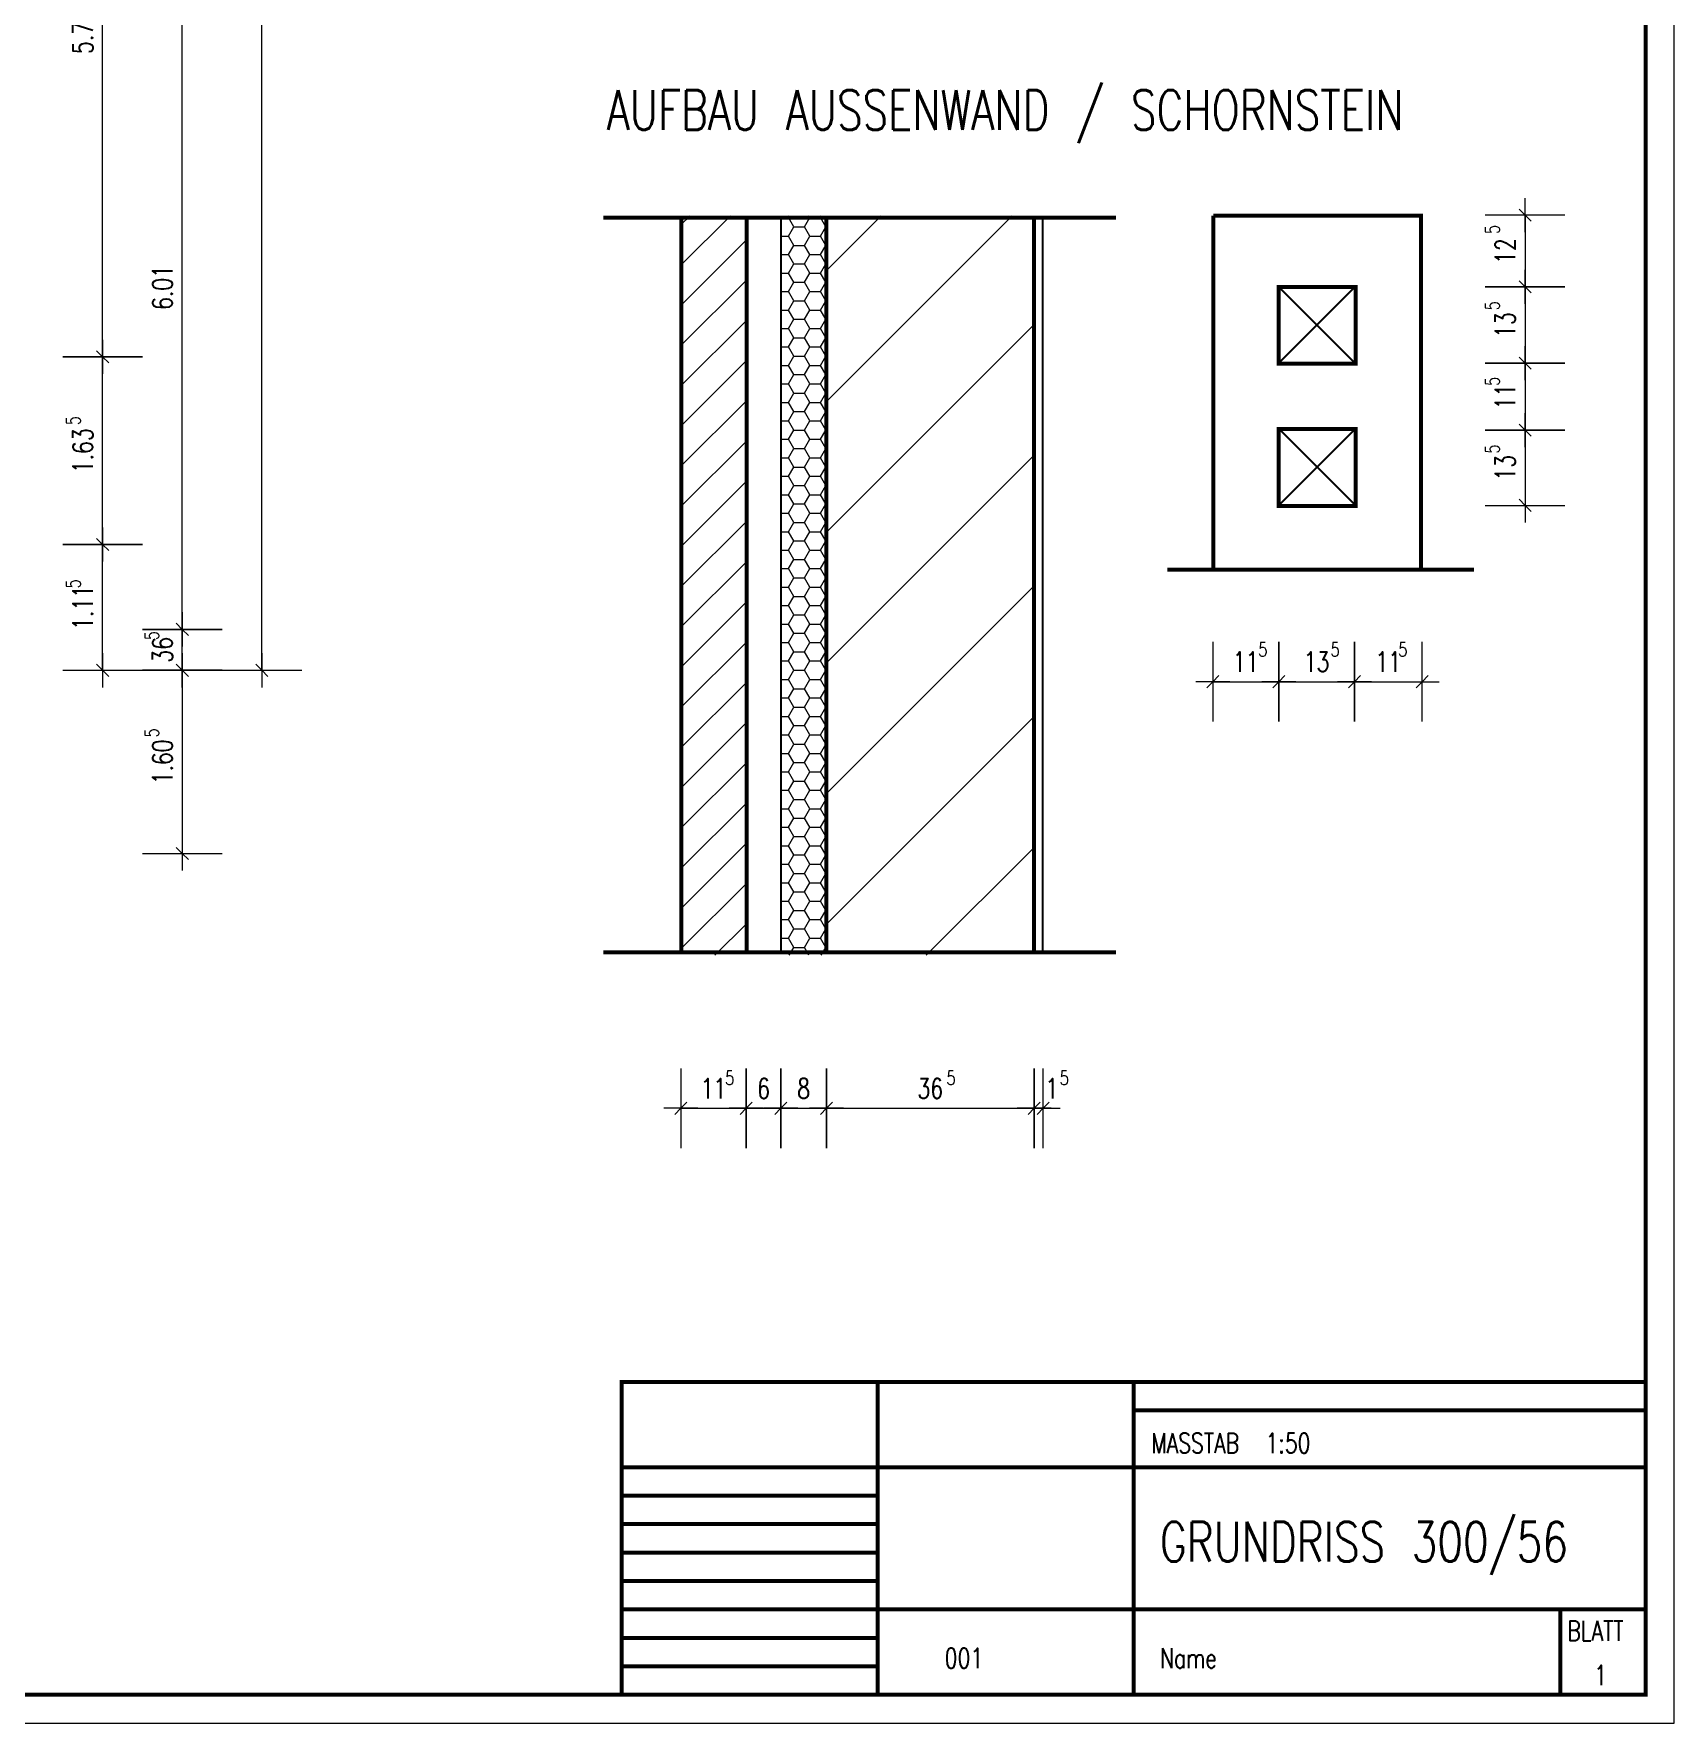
# Model space of a CAD drawing. Extents: x 0 to 42050, y 0 to 29700.
# Drawn here: x 27635 to 42050, y 0 to 14850 of the extents above; entities that cross this region are included whole.
import ezdxf
from ezdxf.enums import TextEntityAlignment as Align

# ---------------------------------------------------------------- set-up
doc = ezdxf.new("R2010")
doc.units = 0
doc.header["$LTSCALE"] = 1000
doc.linetypes.add('GESTRICHELT2', pattern=[0.375, 0.25, -0.125])
doc.layers.get('0').update_dxf_attribs({"linetype": 'CONTINUOUS'})
doc.layers.get('DEFPOINTS').update_dxf_attribs({"linetype": 'CONTINUOUS'})
for name, color, linetype in [('BEMASSUNG', 3, 'CONTINUOUS'), ('DETAILS', 1, 'GESTRICHELT2'), ('LEGENDE-35', 2, 'CONTINUOUS'), ('LEGENDE-70', 1, 'CONTINUOUS'), ('MAUERWERK', 7, 'CONTINUOUS'), ('SCHRAFFUR-DAEMMUNG', 6, 'CONTINUOUS')]:
    doc.layers.add(name, color=color, linetype=linetype)
doc.styles.add('STANDART', font='TXT.SHX', dxfattribs={"width": 0.75, "height": 175})
doc.dimstyles.get("Standard").update_dxf_attribs({"dimtxt": 2.5, "dimasz": 2.5, "dimexe": 1.25, "dimexo": 0.625, "dimtad": 1, "dimcen": 2.5, "dimazin": 3, "dimtfac": 1, "dimtmove": 0, "dimatfit": 3})

# ---------------------------------------------------------------- blocks, each defined once
blk = doc.blocks.new('MASSHILFSLINIE')
for points in [[(0, -350), (0, 350)], [(-150, 0), (150, 0)], [(0, 0), (-53.033009, -53.033009)], [(0, 0), (53.033009, 53.033009)]]:
    blk.add_lwpolyline(points)
blk = doc.blocks.new('*D108')
at = {"color": 0, "linetype": 'BYBLOCK'}
blk.add_line((28240, 9256), (28240, 10359), dxfattribs=at)
at = {"layer": 'DEFPOINTS', "color": 0, "linetype": 'BYBLOCK'}
for p in [(26740, 10360), (28240, 10360), (26740, 9255)]:
    blk.add_point(p, dxfattribs=at)
at = {"color": 0, "linetype": 'BYBLOCK'}
for p, rotation in [((28240, 10360), 90), ((28240, 9255), 270)]:
    blk.add_blockref('MASSHILFSLINIE', p, dxfattribs=dict(at, rotation=rotation))
at = {"color": 0, "linetype": 'BYBLOCK', "style": 'STANDART', "width": 0.75}
blk.add_text('1.11', height=175, rotation=90, dxfattribs=at).set_placement((28065, 9807.5), align=Align.MIDDLE_CENTER)
blk = doc.blocks.new('*D109')
at = {"color": 0, "linetype": 'BYBLOCK'}
blk.add_line((28240, 10361), (28240, 12009), dxfattribs=at)
at = {"layer": 'DEFPOINTS', "color": 0, "linetype": 'BYBLOCK'}
for p in [(26730, 12010), (28240, 12010), (26740, 10360)]:
    blk.add_point(p, dxfattribs=at)
at = {"color": 0, "linetype": 'BYBLOCK'}
for p, rotation in [((28240, 12010), 90), ((28240, 10360), 270)]:
    blk.add_blockref('MASSHILFSLINIE', p, dxfattribs=dict(at, rotation=rotation))
at = {"color": 0, "linetype": 'BYBLOCK', "style": 'STANDART', "width": 0.75}
blk.add_text('1.63', height=175, rotation=90, dxfattribs=at).set_placement((28065, 11185), align=Align.MIDDLE_CENTER)
blk = doc.blocks.new('*D110')
at = {"color": 0, "linetype": 'BYBLOCK'}
blk.add_line((28240, 12011), (28240, 17729), dxfattribs=at)
at = {"layer": 'DEFPOINTS', "color": 0, "linetype": 'BYBLOCK'}
for p in [(26725, 17730), (28240, 17730), (26730, 12010)]:
    blk.add_point(p, dxfattribs=at)
at = {"color": 0, "linetype": 'BYBLOCK'}
for p, rotation in [((28240, 17730), 90), ((28240, 12010), 270)]:
    blk.add_blockref('MASSHILFSLINIE', p, dxfattribs=dict(at, rotation=rotation))
at = {"color": 0, "linetype": 'BYBLOCK', "style": 'STANDART', "width": 0.75}
blk.add_text('5.74', height=175, rotation=90, dxfattribs=at).set_placement((28065, 14870), align=Align.MIDDLE_CENTER)
blk = doc.blocks.new('*D113')
at = {"color": 0, "linetype": 'BYBLOCK'}
blk.add_line((28940, 9256), (28940, 9614), dxfattribs=at)
at = {"layer": 'DEFPOINTS', "color": 0, "linetype": 'BYBLOCK'}
for p in [(26685, 9615), (28940, 9615), (26685, 9255)]:
    blk.add_point(p, dxfattribs=at)
at = {"color": 0, "linetype": 'BYBLOCK'}
for p, rotation in [((28940, 9615), 90), ((28940, 9255), 270)]:
    blk.add_blockref('MASSHILFSLINIE', p, dxfattribs=dict(at, rotation=rotation))
at = {"color": 0, "linetype": 'BYBLOCK', "style": 'STANDART', "width": 0.75}
blk.add_text('36', height=175, rotation=90, dxfattribs=at).set_placement((28765, 9435), align=Align.MIDDLE_CENTER)
blk = doc.blocks.new('*D114')
at = {"color": 0, "linetype": 'BYBLOCK'}
blk.add_line((28940, 9616), (28940, 15624), dxfattribs=at)
at = {"layer": 'DEFPOINTS', "color": 0, "linetype": 'BYBLOCK'}
for p in [(26365, 15625), (28940, 15625), (26685, 9615)]:
    blk.add_point(p, dxfattribs=at)
at = {"color": 0, "linetype": 'BYBLOCK'}
for p, rotation in [((28940, 15625), 90), ((28940, 9615), 270)]:
    blk.add_blockref('MASSHILFSLINIE', p, dxfattribs=dict(at, rotation=rotation))
at = {"color": 0, "linetype": 'BYBLOCK', "style": 'STANDART', "width": 0.75}
blk.add_text('6.01', height=175, rotation=90, dxfattribs=at).set_placement((28765, 12620), align=Align.MIDDLE_CENTER)
blk = doc.blocks.new('*D118')
at = {"color": 0, "linetype": 'BYBLOCK'}
blk.add_line((29640, 9256), (29640, 22114), dxfattribs=at)
at = {"layer": 'DEFPOINTS', "color": 0, "linetype": 'BYBLOCK'}
for p in [(26720, 22115), (29640, 22115), (26720, 9255)]:
    blk.add_point(p, dxfattribs=at)
at = {"color": 0, "linetype": 'BYBLOCK'}
for p, rotation in [((29640, 22115), 90), ((29640, 9255), 270)]:
    blk.add_blockref('MASSHILFSLINIE', p, dxfattribs=dict(at, rotation=rotation))
at = {"color": 0, "linetype": 'BYBLOCK', "style": 'STANDART', "width": 0.75}
blk.add_text('12.86', height=175, rotation=90, dxfattribs=at).set_placement((29465, 15685), align=Align.MIDDLE_CENTER)
blk = doc.blocks.new('*D200')
at = {"color": 0, "linetype": 'BYBLOCK'}
blk.add_line((28940, 9254), (28940, 7646), dxfattribs=at)
at = {"layer": 'DEFPOINTS', "color": 0, "linetype": 'BYBLOCK'}
for p in [(26040, 9255), (26040, 7645), (28940, 7645)]:
    blk.add_point(p, dxfattribs=at)
at = {"color": 0, "linetype": 'BYBLOCK'}
for p, rotation in [((28940, 9255), 90), ((28940, 7645), 270)]:
    blk.add_blockref('MASSHILFSLINIE', p, dxfattribs=dict(at, rotation=rotation))
at = {"color": 0, "linetype": 'BYBLOCK', "style": 'STANDART', "width": 0.75}
blk.add_text('1.60', height=175, rotation=90, dxfattribs=at).set_placement((28765, 8450), align=Align.MIDDLE_CENTER)
blk = doc.blocks.new('*D206')
at = {"color": 0, "linetype": 'BYBLOCK'}
blk.add_line((33321, 5405), (33894, 5405), dxfattribs=at)
at = {"layer": 'DEFPOINTS', "color": 0, "linetype": 'BYBLOCK'}
for p in [(33320, 6755), (33895, 6755), (33895, 5405)]:
    blk.add_point(p, dxfattribs=at)
at = {"color": 0, "linetype": 'BYBLOCK', "rotation": 180}
blk.add_blockref('MASSHILFSLINIE', (33320, 5405), dxfattribs=at)
at = {"color": 0, "linetype": 'BYBLOCK'}
blk.add_blockref('MASSHILFSLINIE', (33895, 5405), dxfattribs=at)
at = {"color": 0, "linetype": 'BYBLOCK', "style": 'STANDART', "width": 0.75}
blk.add_text('11', height=175, dxfattribs=at).set_placement((33607.5, 5580), align=Align.MIDDLE_CENTER)
blk = doc.blocks.new('*D207')
at = {"color": 0, "linetype": 'BYBLOCK'}
blk.add_line((33896, 5405), (34199, 5405), dxfattribs=at)
at = {"layer": 'DEFPOINTS', "color": 0, "linetype": 'BYBLOCK'}
for p in [(33895, 6755), (34200, 6775), (34200, 5405)]:
    blk.add_point(p, dxfattribs=at)
at = {"color": 0, "linetype": 'BYBLOCK', "rotation": 180}
blk.add_blockref('MASSHILFSLINIE', (33895, 5405), dxfattribs=at)
at = {"color": 0, "linetype": 'BYBLOCK'}
blk.add_blockref('MASSHILFSLINIE', (34200, 5405), dxfattribs=at)
at = {"color": 0, "linetype": 'BYBLOCK', "style": 'STANDART', "width": 0.75}
blk.add_text('6', height=175, dxfattribs=at).set_placement((34047.5, 5580), align=Align.MIDDLE_CENTER)
blk = doc.blocks.new('*D208')
at = {"color": 0, "linetype": 'BYBLOCK'}
blk.add_line((34201, 5405), (34599, 5405), dxfattribs=at)
at = {"layer": 'DEFPOINTS', "color": 0, "linetype": 'BYBLOCK'}
for p in [(34200, 6775), (34600, 6775), (34600, 5405)]:
    blk.add_point(p, dxfattribs=at)
at = {"color": 0, "linetype": 'BYBLOCK', "rotation": 180}
blk.add_blockref('MASSHILFSLINIE', (34200, 5405), dxfattribs=at)
at = {"color": 0, "linetype": 'BYBLOCK'}
blk.add_blockref('MASSHILFSLINIE', (34600, 5405), dxfattribs=at)
at = {"color": 0, "linetype": 'BYBLOCK', "style": 'STANDART', "width": 0.75}
blk.add_text('8', height=175, dxfattribs=at).set_placement((34400, 5580), align=Align.MIDDLE_CENTER)
blk = doc.blocks.new('*D209')
at = {"color": 0, "linetype": 'BYBLOCK'}
blk.add_line((34601, 5405), (36424, 5405), dxfattribs=at)
at = {"layer": 'DEFPOINTS', "color": 0, "linetype": 'BYBLOCK'}
for p in [(34600, 6775), (36425, 6755), (36425, 5405)]:
    blk.add_point(p, dxfattribs=at)
at = {"color": 0, "linetype": 'BYBLOCK', "rotation": 180}
blk.add_blockref('MASSHILFSLINIE', (34600, 5405), dxfattribs=at)
at = {"color": 0, "linetype": 'BYBLOCK'}
blk.add_blockref('MASSHILFSLINIE', (36425, 5405), dxfattribs=at)
at = {"color": 0, "linetype": 'BYBLOCK', "style": 'STANDART', "width": 0.75}
blk.add_text('36', height=175, dxfattribs=at).set_placement((35512.5, 5580), align=Align.MIDDLE_CENTER)
blk = doc.blocks.new('*D210')
at = {"color": 0, "linetype": 'BYBLOCK'}
blk.add_line((36426, 5405), (36504, 5405), dxfattribs=at)
at = {"layer": 'DEFPOINTS', "color": 0, "linetype": 'BYBLOCK'}
for p in [(36425, 6755), (36505, 6755), (36505, 5405)]:
    blk.add_point(p, dxfattribs=at)
at = {"color": 0, "linetype": 'BYBLOCK', "rotation": 180}
blk.add_blockref('MASSHILFSLINIE', (36425, 5405), dxfattribs=at)
at = {"color": 0, "linetype": 'BYBLOCK'}
blk.add_blockref('MASSHILFSLINIE', (36505, 5405), dxfattribs=at)
at = {"color": 0, "linetype": 'BYBLOCK', "style": 'STANDART', "width": 0.75}
blk.add_text('1', height=175, dxfattribs=at).set_placement((36580, 5580), align=Align.MIDDLE_CENTER)
blk = doc.blocks.new('*D211')
at = {"color": 0, "linetype": 'BYBLOCK'}
blk.add_line((37996, 9155), (38574, 9155), dxfattribs=at)
at = {"layer": 'DEFPOINTS', "color": 0, "linetype": 'BYBLOCK'}
for p in [(37995, 10130), (38575, 10130), (38575, 9155)]:
    blk.add_point(p, dxfattribs=at)
at = {"color": 0, "linetype": 'BYBLOCK', "rotation": 180}
blk.add_blockref('MASSHILFSLINIE', (37995, 9155), dxfattribs=at)
at = {"color": 0, "linetype": 'BYBLOCK'}
blk.add_blockref('MASSHILFSLINIE', (38575, 9155), dxfattribs=at)
at = {"color": 0, "linetype": 'BYBLOCK', "style": 'STANDART', "width": 0.75}
blk.add_text('11', height=175, dxfattribs=at).set_placement((38285, 9330), align=Align.MIDDLE_CENTER)
blk = doc.blocks.new('*D212')
at = {"color": 0, "linetype": 'BYBLOCK'}
blk.add_line((38576, 9155), (39239, 9155), dxfattribs=at)
at = {"layer": 'DEFPOINTS', "color": 0, "linetype": 'BYBLOCK'}
for p in [(39240, 10720), (38575, 10130), (39240, 9155)]:
    blk.add_point(p, dxfattribs=at)
at = {"color": 0, "linetype": 'BYBLOCK', "rotation": 180}
blk.add_blockref('MASSHILFSLINIE', (38575, 9155), dxfattribs=at)
at = {"color": 0, "linetype": 'BYBLOCK'}
blk.add_blockref('MASSHILFSLINIE', (39240, 9155), dxfattribs=at)
at = {"color": 0, "linetype": 'BYBLOCK', "style": 'STANDART', "width": 0.75}
blk.add_text('13', height=175, dxfattribs=at).set_placement((38907.5, 9330), align=Align.MIDDLE_CENTER)
blk = doc.blocks.new('*D213')
at = {"color": 0, "linetype": 'BYBLOCK'}
blk.add_line((39241, 9155), (39834, 9155), dxfattribs=at)
at = {"layer": 'DEFPOINTS', "color": 0, "linetype": 'BYBLOCK'}
for p in [(39240, 10720), (39835, 10125), (39835, 9155)]:
    blk.add_point(p, dxfattribs=at)
at = {"color": 0, "linetype": 'BYBLOCK', "rotation": 180}
blk.add_blockref('MASSHILFSLINIE', (39240, 9155), dxfattribs=at)
at = {"color": 0, "linetype": 'BYBLOCK'}
blk.add_blockref('MASSHILFSLINIE', (39835, 9155), dxfattribs=at)
at = {"color": 0, "linetype": 'BYBLOCK', "style": 'STANDART', "width": 0.75}
blk.add_text('11', height=175, dxfattribs=at).set_placement((39537.5, 9330), align=Align.MIDDLE_CENTER)
blk = doc.blocks.new('*D214')
at = {"color": 0, "linetype": 'BYBLOCK'}
blk.add_line((40740, 13254), (40740, 12626), dxfattribs=at)
at = {"layer": 'DEFPOINTS', "color": 0, "linetype": 'BYBLOCK'}
for p in [(39815, 13255), (39815, 12625), (40740, 12625)]:
    blk.add_point(p, dxfattribs=at)
at = {"color": 0, "linetype": 'BYBLOCK'}
for p, rotation in [((40740, 13255), 90), ((40740, 12625), 270)]:
    blk.add_blockref('MASSHILFSLINIE', p, dxfattribs=dict(at, rotation=rotation))
at = {"color": 0, "linetype": 'BYBLOCK', "style": 'STANDART', "width": 0.75}
blk.add_text('12', height=175, rotation=90, dxfattribs=at).set_placement((40565, 12940), align=Align.MIDDLE_CENTER)
blk = doc.blocks.new('*D215')
at = {"color": 0, "linetype": 'BYBLOCK'}
blk.add_line((40740, 12624), (40740, 11956), dxfattribs=at)
at = {"layer": 'DEFPOINTS', "color": 0, "linetype": 'BYBLOCK'}
for p in [(39815, 12625), (39250, 11955), (40740, 11955)]:
    blk.add_point(p, dxfattribs=at)
at = {"color": 0, "linetype": 'BYBLOCK'}
for p, rotation in [((40740, 12625), 90), ((40740, 11955), 270)]:
    blk.add_blockref('MASSHILFSLINIE', p, dxfattribs=dict(at, rotation=rotation))
at = {"color": 0, "linetype": 'BYBLOCK', "style": 'STANDART', "width": 0.75}
blk.add_text('13', height=175, rotation=90, dxfattribs=at).set_placement((40565, 12290), align=Align.MIDDLE_CENTER)
blk = doc.blocks.new('*D216')
at = {"color": 0, "linetype": 'BYBLOCK'}
blk.add_line((40740, 11954), (40740, 11366), dxfattribs=at)
at = {"layer": 'DEFPOINTS', "color": 0, "linetype": 'BYBLOCK'}
for p in [(39250, 11955), (39240, 11365), (40740, 11365)]:
    blk.add_point(p, dxfattribs=at)
at = {"color": 0, "linetype": 'BYBLOCK'}
for p, rotation in [((40740, 11955), 90), ((40740, 11365), 270)]:
    blk.add_blockref('MASSHILFSLINIE', p, dxfattribs=dict(at, rotation=rotation))
at = {"color": 0, "linetype": 'BYBLOCK', "style": 'STANDART', "width": 0.75}
blk.add_text('11', height=175, rotation=90, dxfattribs=at).set_placement((40565, 11660), align=Align.MIDDLE_CENTER)
blk = doc.blocks.new('*D217')
at = {"color": 0, "linetype": 'BYBLOCK'}
blk.add_line((40740, 11364), (40740, 10706), dxfattribs=at)
at = {"layer": 'DEFPOINTS', "color": 0, "linetype": 'BYBLOCK'}
for p in [(39240, 11365), (39240, 10705), (40740, 10705)]:
    blk.add_point(p, dxfattribs=at)
at = {"color": 0, "linetype": 'BYBLOCK'}
for p, rotation in [((40740, 11365), 90), ((40740, 10705), 270)]:
    blk.add_blockref('MASSHILFSLINIE', p, dxfattribs=dict(at, rotation=rotation))
at = {"color": 0, "linetype": 'BYBLOCK', "style": 'STANDART', "width": 0.75}
blk.add_text('13', height=175, rotation=90, dxfattribs=at).set_placement((40565, 11035), align=Align.MIDDLE_CENTER)
blk = doc.blocks.new('*X218')
at = {"color": 0}
for p, q in [((34200, 13233.950644), (34265.625, 13233.950644)), ((34312.499863, 13152.760741), (34265.624863, 13233.950622)), ((34265.624913, 13233.950752), (34274.89095, 13250)), ((34406.249912, 13152.760871), (34453.124912, 13233.950752)), ((34453.124862, 13233.950622), (34443.858749, 13250)), ((34453.125, 13233.950644), (34546.875, 13233.950644)), ((34593.749862, 13152.76074), (34546.874862, 13233.950622)), ((34546.874912, 13233.950752), (34556.140949, 13250)), ((34200, 13071.570881), (34265.625, 13071.570881)), ((34312.499863, 12990.380978), (34265.624863, 13071.570859)), ((34265.624912, 13071.570989), (34312.499912, 13152.760871)), ((34312.5, 13152.760763), (34406.25, 13152.760763)), ((34453.124862, 13071.570859), (34406.249862, 13152.760741)), ((34406.249912, 12990.381108), (34453.124912, 13071.570989)), ((34453.125, 13071.570881), (34546.875, 13071.570881)), ((34593.749862, 12990.380977), (34546.874862, 13071.570859)), ((34546.874912, 13071.570989), (34593.749912, 13152.760871)), ((34593.75, 13152.760763), (34600, 13152.760763)), ((34265.624912, 12909.191226), (34312.499912, 12990.381108)), ((34312.5, 12990.381), (34406.25, 12990.381)), ((34453.124863, 12909.191096), (34406.249863, 12990.380977)), ((34546.874911, 12909.191226), (34593.749911, 12990.381108)), ((34593.75, 12990.381), (34600, 12990.381)), ((34200, 12909.191119), (34265.625, 12909.191119)), ((34312.499863, 12828.001215), (34265.624863, 12909.191096)), ((34265.624912, 12746.811463), (34312.499912, 12828.001344)), ((34312.5, 12828.001238), (34406.25, 12828.001238)), ((34453.124863, 12746.811333), (34406.249863, 12828.001214)), ((34406.249912, 12828.001345), (34453.124912, 12909.191226)), ((34453.125, 12909.191119), (34546.875, 12909.191119)), ((34593.749862, 12828.001214), (34546.874862, 12909.191096)), ((34546.874911, 12746.811463), (34593.749911, 12828.001345)), ((34593.75, 12828.001238), (34600, 12828.001238)), ((34200, 12746.811356), (34265.625, 12746.811356)), ((34312.499864, 12665.621452), (34265.624864, 12746.811333)), ((34265.624912, 12584.4317), (34312.499912, 12665.621581)), ((34312.5, 12665.621475), (34406.25, 12665.621475)), ((34453.124863, 12584.43157), (34406.249863, 12665.621451)), ((34406.249911, 12665.621582), (34453.124911, 12746.811463)), ((34453.125, 12746.811356), (34546.875, 12746.811356)), ((34593.749863, 12665.621451), (34546.874863, 12746.811333)), ((34546.874911, 12584.4317), (34593.749911, 12665.621582)), ((34593.75, 12665.621475), (34600, 12665.621475)), ((34200, 12584.431594), (34265.625, 12584.431594)), ((34312.499864, 12503.241689), (34265.624864, 12584.43157)), ((34265.624911, 12422.051937), (34312.499911, 12503.241818)), ((34312.5, 12503.241713), (34406.25, 12503.241713)), ((34453.124864, 12422.051807), (34406.249864, 12503.241688)), ((34406.249911, 12503.241819), (34453.124911, 12584.4317)), ((34453.125, 12584.431594), (34546.875, 12584.431594)), ((34593.749863, 12503.241688), (34546.874863, 12584.43157)), ((34546.87491, 12422.051937), (34593.74991, 12503.241819)), ((34593.75, 12503.241713), (34600, 12503.241713)), ((34200, 12422.051831), (34265.625, 12422.051831)), ((34312.499864, 12340.861926), (34265.624864, 12422.051807)), ((34265.624911, 12259.672174), (34312.499911, 12340.862055)), ((34312.5, 12340.86195), (34406.25, 12340.86195)), ((34453.124864, 12259.672044), (34406.249864, 12340.861925)), ((34406.249911, 12340.862056), (34453.124911, 12422.051937)), ((34453.125, 12422.051831), (34546.875, 12422.051831)), ((34593.749863, 12340.861925), (34546.874863, 12422.051807)), ((34546.87491, 12259.672174), (34593.74991, 12340.862056)), ((34593.75, 12340.86195), (34600, 12340.86195)), ((34200, 12259.672069), (34265.625, 12259.672069)), ((34312.499864, 12178.482162), (34265.624864, 12259.672044)), ((34265.624911, 12097.292411), (34312.499911, 12178.482292)), ((34312.5, 12178.482188), (34406.25, 12178.482188)), ((34453.124864, 12097.292281), (34406.249864, 12178.482162)), ((34406.24991, 12178.482293), (34453.12491, 12259.672174)), ((34453.125, 12259.672069), (34546.875, 12259.672069)), ((34593.749864, 12178.482162), (34546.874864, 12259.672044)), ((34546.87491, 12097.292411), (34593.74991, 12178.482293)), ((34593.75, 12178.482188), (34600, 12178.482188)), ((34200, 12097.292306), (34265.625, 12097.292306)), ((34312.499865, 12016.102399), (34265.624865, 12097.292281)), ((34406.24991, 12016.102529), (34453.12491, 12097.292411)), ((34453.125, 12097.292306), (34546.875, 12097.292306)), ((34593.749864, 12016.102399), (34546.874864, 12097.292281)), ((34200, 11934.912544), (34265.625, 11934.912544)), ((34312.499865, 11853.722636), (34265.624865, 11934.912518)), ((34265.62491, 11934.912648), (34312.49991, 12016.102529)), ((34312.5, 12016.102425), (34406.25, 12016.102425)), ((34453.124864, 11934.912518), (34406.249864, 12016.102399)), ((34406.24991, 11853.722766), (34453.12491, 11934.912648)), ((34453.125, 11934.912544), (34546.875, 11934.912544)), ((34593.749864, 11853.722636), (34546.874864, 11934.912517)), ((34546.874909, 11934.912648), (34593.749909, 12016.10253)), ((34593.75, 12016.102425), (34600, 12016.102425)), ((34200, 11772.532781), (34265.625, 11772.532781)), ((34312.499865, 11691.342873), (34265.624865, 11772.532755)), ((34265.62491, 11772.532885), (34312.49991, 11853.722766)), ((34312.5, 11853.722663), (34406.25, 11853.722663)), ((34453.124865, 11772.532755), (34406.249865, 11853.722636)), ((34406.249909, 11691.343003), (34453.124909, 11772.532885)), ((34453.125, 11772.532781), (34546.875, 11772.532781)), ((34593.749864, 11691.342873), (34546.874864, 11772.532754)), ((34546.874909, 11772.532885), (34593.749909, 11853.722767)), ((34593.75, 11853.722663), (34600, 11853.722663)), ((34200, 11610.153019), (34265.625, 11610.153019)), ((34312.499866, 11528.96311), (34265.624866, 11610.152992)), ((34265.62491, 11610.153122), (34312.49991, 11691.343003)), ((34312.5, 11691.3429), (34406.25, 11691.3429)), ((34453.124865, 11610.152992), (34406.249865, 11691.342873)), ((34406.249909, 11528.96324), (34453.124909, 11610.153122)), ((34453.125, 11610.153019), (34546.875, 11610.153019)), ((34593.749865, 11528.96311), (34546.874865, 11610.152991)), ((34546.874909, 11610.153122), (34593.749909, 11691.343004)), ((34593.75, 11691.3429), (34600, 11691.3429)), ((34200, 11447.773256), (34265.625, 11447.773256)), ((34312.499866, 11366.583347), (34265.624866, 11447.773229)), ((34265.624909, 11447.773359), (34312.499909, 11528.96324)), ((34312.5, 11528.963138), (34406.25, 11528.963138)), ((34453.124865, 11447.773229), (34406.249865, 11528.96311)), ((34406.249909, 11366.583477), (34453.124909, 11447.773359)), ((34453.125, 11447.773256), (34546.875, 11447.773256)), ((34593.749865, 11366.583347), (34546.874865, 11447.773228)), ((34546.874908, 11447.773359), (34593.749908, 11528.963241)), ((34593.75, 11528.963138), (34600, 11528.963138)), ((34265.624909, 11285.393596), (34312.499909, 11366.583477)), ((34312.5, 11366.583375), (34406.25, 11366.583375)), ((34453.124866, 11285.393466), (34406.249866, 11366.583347)), ((34546.874908, 11285.393596), (34593.749908, 11366.583478)), ((34593.75, 11366.583375), (34600, 11366.583375)), ((34200, 11285.393494), (34265.625, 11285.393494)), ((34312.499866, 11204.203584), (34265.624866, 11285.393466)), ((34265.624909, 11123.013833), (34312.499909, 11204.203714)), ((34312.5, 11204.203613), (34406.25, 11204.203613)), ((34453.124866, 11123.013703), (34406.249866, 11204.203584)), ((34406.249908, 11204.203714), (34453.124908, 11285.393596)), ((34453.125, 11285.393494), (34546.875, 11285.393494)), ((34593.749865, 11204.203584), (34546.874865, 11285.393465)), ((34546.874908, 11123.013833), (34593.749908, 11204.203715)), ((34593.75, 11204.203613), (34600, 11204.203613)), ((34200, 11123.013731), (34265.625, 11123.013731)), ((34312.499867, 11041.823821), (34265.624867, 11123.013703)), ((34265.624908, 10960.63407), (34312.499908, 11041.823951)), ((34312.5, 11041.82385), (34406.25, 11041.82385)), ((34453.124866, 10960.633939), (34406.249866, 11041.823821)), ((34406.249908, 11041.823951), (34453.124908, 11123.013833)), ((34453.125, 11123.013731), (34546.875, 11123.013731)), ((34593.749866, 11041.823821), (34546.874866, 11123.013702)), ((34546.874908, 10960.63407), (34593.749908, 11041.823952)), ((34593.75, 11041.82385), (34600, 11041.82385)), ((34200, 10960.633969), (34265.625, 10960.633969)), ((34312.499867, 10879.444058), (34265.624867, 10960.63394)), ((34265.624908, 10798.254306), (34312.499908, 10879.444188)), ((34312.5, 10879.444088), (34406.25, 10879.444088)), ((34453.124867, 10798.254176), (34406.249867, 10879.444058)), ((34406.249908, 10879.444188), (34453.124908, 10960.63407)), ((34453.125, 10960.633969), (34546.875, 10960.633969)), ((34593.749866, 10879.444058), (34546.874866, 10960.633939)), ((34546.874907, 10798.254307), (34593.749907, 10879.444189)), ((34593.75, 10879.444088), (34600, 10879.444088)), ((34200, 10798.254206), (34265.625, 10798.254206)), ((34312.499867, 10717.064295), (34265.624867, 10798.254177)), ((34265.624908, 10635.874543), (34312.499908, 10717.064425)), ((34312.5, 10717.064325), (34406.25, 10717.064325)), ((34453.124867, 10635.874413), (34406.249867, 10717.064295)), ((34406.249908, 10717.064425), (34453.124908, 10798.254307)), ((34453.125, 10798.254206), (34546.875, 10798.254206)), ((34593.749866, 10717.064295), (34546.874866, 10798.254176)), ((34546.874907, 10635.874544), (34593.749907, 10717.064426)), ((34593.75, 10717.064325), (34600, 10717.064325)), ((34200, 10635.874444), (34265.625, 10635.874444)), ((34312.499868, 10554.684532), (34265.624868, 10635.874414)), ((34265.624908, 10473.49478), (34312.499908, 10554.684662)), ((34312.5, 10554.684563), (34406.25, 10554.684563)), ((34453.124867, 10473.49465), (34406.249867, 10554.684532)), ((34406.249907, 10554.684662), (34453.124907, 10635.874544)), ((34453.125, 10635.874444), (34546.875, 10635.874444)), ((34593.749867, 10554.684532), (34546.874867, 10635.874413)), ((34546.874907, 10473.494781), (34593.749907, 10554.684663)), ((34593.75, 10554.684563), (34600, 10554.684563)), ((34200, 10473.494681), (34265.625, 10473.494681)), ((34312.499868, 10392.304769), (34265.624868, 10473.494651)), ((34406.249907, 10392.304899), (34453.124907, 10473.494781)), ((34453.125, 10473.494681), (34546.875, 10473.494681)), ((34593.749867, 10392.304769), (34546.874867, 10473.49465)), ((34200, 10311.114919), (34265.625, 10311.114919)), ((34312.499868, 10229.925006), (34265.624868, 10311.114888)), ((34265.624907, 10311.115017), (34312.499907, 10392.304899)), ((34312.5, 10392.3048), (34406.25, 10392.3048)), ((34453.124868, 10311.114887), (34406.249868, 10392.304769)), ((34406.249907, 10229.925136), (34453.124907, 10311.115018)), ((34453.125, 10311.114919), (34546.875, 10311.114919)), ((34593.749867, 10229.925006), (34546.874867, 10311.114887)), ((34546.874906, 10311.115018), (34593.749906, 10392.3049)), ((34593.75, 10392.3048), (34600, 10392.3048)), ((34200, 10148.735156), (34265.625, 10148.735156)), ((34312.499868, 10067.545243), (34265.624868, 10148.735125)), ((34265.624907, 10148.735254), (34312.499907, 10229.925136)), ((34312.5, 10229.925038), (34406.25, 10229.925038)), ((34453.124868, 10148.735124), (34406.249868, 10229.925006)), ((34406.249906, 10067.545373), (34453.124906, 10148.735255)), ((34453.125, 10148.735156), (34546.875, 10148.735156)), ((34593.749868, 10067.545243), (34546.874868, 10148.735124)), ((34546.874906, 10148.735255), (34593.749906, 10229.925136)), ((34593.75, 10229.925038), (34600, 10229.925038)), ((34200, 9986.355394), (34265.625, 9986.355394)), ((34312.499869, 9905.16548), (34265.624869, 9986.355362)), ((34265.624907, 9986.355491), (34312.499907, 10067.545373)), ((34312.5, 10067.545275), (34406.25, 10067.545275)), ((34453.124868, 9986.355361), (34406.249868, 10067.545243)), ((34406.249906, 9905.16561), (34453.124906, 9986.355492)), ((34453.125, 9986.355394), (34546.875, 9986.355394)), ((34593.749868, 9905.16548), (34546.874868, 9986.355361)), ((34546.874906, 9986.355492), (34593.749906, 10067.545373)), ((34593.75, 10067.545275), (34600, 10067.545275)), ((34200, 9823.975631), (34265.625, 9823.975631)), ((34312.499869, 9742.785717), (34265.624869, 9823.975599)), ((34265.624906, 9823.975728), (34312.499906, 9905.16561)), ((34312.5, 9905.165513), (34406.25, 9905.165513)), ((34453.124868, 9823.975598), (34406.249868, 9905.16548)), ((34406.249906, 9742.785847), (34453.124906, 9823.975729)), ((34453.125, 9823.975631), (34546.875, 9823.975631)), ((34593.749868, 9742.785716), (34546.874868, 9823.975598)), ((34546.874905, 9823.975729), (34593.749905, 9905.16561)), ((34593.75, 9905.165513), (34600, 9905.165513)), ((34200, 9661.595869), (34265.625, 9661.595869)), ((34312.499869, 9580.405954), (34265.624869, 9661.595836)), ((34265.624906, 9661.595965), (34312.499906, 9742.785847)), ((34312.5, 9742.78575), (34406.25, 9742.78575)), ((34453.124869, 9661.595835), (34406.249869, 9742.785717)), ((34406.249905, 9580.406084), (34453.124905, 9661.595966)), ((34453.125, 9661.595869), (34546.875, 9661.595869)), ((34593.749868, 9580.405953), (34546.874868, 9661.595835)), ((34546.874905, 9661.595966), (34593.749905, 9742.785847)), ((34593.75, 9742.78575), (34600, 9742.78575)), ((34265.624906, 9499.216202), (34312.499906, 9580.406084)), ((34312.5, 9580.405988), (34406.25, 9580.405988)), ((34453.124869, 9499.216072), (34406.249869, 9580.405954)), ((34546.874905, 9499.216203), (34593.749905, 9580.406084)), ((34593.75, 9580.405988), (34600, 9580.405988)), ((34200, 9499.216106), (34265.625, 9499.216106)), ((34312.49987, 9418.026191), (34265.62487, 9499.216073)), ((34265.624905, 9336.836439), (34312.499905, 9418.026321)), ((34312.5, 9418.026225), (34406.25, 9418.026225)), ((34453.124869, 9336.836309), (34406.249869, 9418.026191)), ((34406.249905, 9418.026321), (34453.124905, 9499.216203)), ((34453.125, 9499.216106), (34546.875, 9499.216106)), ((34593.749869, 9418.02619), (34546.874869, 9499.216072)), ((34546.874904, 9336.83644), (34593.749904, 9418.026321)), ((34593.75, 9418.026225), (34600, 9418.026225)), ((34200, 9336.836344), (34265.625, 9336.836344)), ((34312.49987, 9255.646428), (34265.62487, 9336.83631)), ((34265.624905, 9174.456676), (34312.499905, 9255.646558)), ((34312.5, 9255.646463), (34406.25, 9255.646463)), ((34453.12487, 9174.456546), (34406.24987, 9255.646428)), ((34406.249905, 9255.646558), (34453.124905, 9336.83644)), ((34453.125, 9336.836344), (34546.875, 9336.836344)), ((34593.749869, 9255.646427), (34546.874869, 9336.836309)), ((34546.874904, 9174.456677), (34593.749904, 9255.646558)), ((34593.75, 9255.646463), (34600, 9255.646463)), ((34200, 9174.456581), (34265.625, 9174.456581)), ((34312.49987, 9093.266665), (34265.62487, 9174.456546)), ((34265.624905, 9012.076913), (34312.499905, 9093.266795)), ((34312.5, 9093.2667), (34406.25, 9093.2667)), ((34453.12487, 9012.076783), (34406.24987, 9093.266665)), ((34406.249904, 9093.266795), (34453.124904, 9174.456677)), ((34453.125, 9174.456581), (34546.875, 9174.456581)), ((34593.749869, 9093.266664), (34546.874869, 9174.456546)), ((34546.874904, 9012.076914), (34593.749904, 9093.266795)), ((34593.75, 9093.2667), (34600, 9093.2667)), ((34200, 9012.076819), (34265.625, 9012.076819)), ((34312.499871, 8930.886902), (34265.624871, 9012.076783)), ((34265.624904, 8849.69715), (34312.499904, 8930.887032)), ((34312.5, 8930.886938), (34406.25, 8930.886938)), ((34453.12487, 8849.69702), (34406.24987, 8930.886902)), ((34406.249904, 8930.887032), (34453.124904, 9012.076913)), ((34453.125, 9012.076819), (34546.875, 9012.076819)), ((34593.74987, 8930.886901), (34546.87487, 9012.076783)), ((34546.874904, 8849.697151), (34593.749904, 8930.887032)), ((34593.75, 8930.886938), (34600, 8930.886938)), ((34200, 8849.697056), (34265.625, 8849.697056)), ((34312.499871, 8768.507139), (34265.624871, 8849.69702)), ((34265.624904, 8687.317387), (34312.499904, 8768.507269)), ((34312.5, 8768.507175), (34406.25, 8768.507175)), ((34453.124871, 8687.317257), (34406.249871, 8768.507139)), ((34406.249904, 8768.507269), (34453.124904, 8849.69715)), ((34453.125, 8849.697056), (34546.875, 8849.697056)), ((34593.74987, 8768.507138), (34546.87487, 8849.69702)), ((34546.874903, 8687.317388), (34593.749903, 8768.507269)), ((34593.75, 8768.507175), (34600, 8768.507175)), ((34200, 8687.317294), (34265.625, 8687.317294)), ((34312.499871, 8606.127376), (34265.624871, 8687.317257)), ((34406.249904, 8606.127506), (34453.124904, 8687.317387)), ((34453.125, 8687.317294), (34546.875, 8687.317294)), ((34593.74987, 8606.127375), (34546.87487, 8687.317257)), ((34200, 8524.937531), (34265.625, 8524.937531)), ((34312.499872, 8443.747613), (34265.624872, 8524.937494)), ((34265.624904, 8524.937624), (34312.499904, 8606.127506)), ((34312.5, 8606.127413), (34406.25, 8606.127413)), ((34453.124871, 8524.937494), (34406.249871, 8606.127376)), ((34406.249903, 8443.747743), (34453.124903, 8524.937624)), ((34453.125, 8524.937531), (34546.875, 8524.937531)), ((34593.749871, 8443.747612), (34546.874871, 8524.937494)), ((34546.874903, 8524.937625), (34593.749903, 8606.127506)), ((34593.75, 8606.127413), (34600, 8606.127413)), ((34200, 8362.557769), (34265.625, 8362.557769)), ((34312.499872, 8281.36785), (34265.624872, 8362.557731)), ((34265.624904, 8362.557861), (34312.499904, 8443.747743)), ((34312.5, 8443.74765), (34406.25, 8443.74765)), ((34453.124871, 8362.557731), (34406.249871, 8443.747613)), ((34406.249903, 8281.36798), (34453.124903, 8362.557861)), ((34453.125, 8362.557769), (34546.875, 8362.557769)), ((34593.749871, 8281.367849), (34546.874871, 8362.557731)), ((34546.874903, 8362.557862), (34593.749903, 8443.747743)), ((34593.75, 8443.74765), (34600, 8443.74765)), ((34200, 8200.178006), (34265.625, 8200.178006)), ((34312.499872, 8118.988087), (34265.624872, 8200.177968)), ((34265.624903, 8200.178098), (34312.499903, 8281.36798)), ((34312.5, 8281.367888), (34406.25, 8281.367888)), ((34453.124872, 8200.177968), (34406.249872, 8281.36785)), ((34406.249903, 8118.988217), (34453.124903, 8200.178098)), ((34453.125, 8200.178006), (34546.875, 8200.178006)), ((34593.749871, 8118.988086), (34546.874871, 8200.177968)), ((34546.874902, 8200.178098), (34593.749902, 8281.36798)), ((34593.75, 8281.367888), (34600, 8281.367888)), ((34200, 8037.798244), (34265.625, 8037.798244)), ((34312.499872, 7956.608324), (34265.624872, 8037.798205)), ((34265.624903, 8037.798335), (34312.499903, 8118.988217)), ((34312.5, 8118.988125), (34406.25, 8118.988125)), ((34453.124872, 8037.798205), (34406.249872, 8118.988087)), ((34406.249902, 7956.608454), (34453.124902, 8037.798335)), ((34453.125, 8037.798244), (34546.875, 8037.798244)), ((34593.749872, 7956.608323), (34546.874872, 8037.798205)), ((34546.874902, 8037.798335), (34593.749902, 8118.988217)), ((34593.75, 8118.988125), (34600, 8118.988125)), ((34200, 7875.418481), (34265.625, 7875.418481)), ((34312.499873, 7794.228561), (34265.624873, 7875.418442)), ((34265.624903, 7875.418572), (34312.499903, 7956.608454)), ((34312.5, 7956.608363), (34406.25, 7956.608363)), ((34453.124872, 7875.418442), (34406.249872, 7956.608323)), ((34406.249902, 7794.228691), (34453.124902, 7875.418572)), ((34453.125, 7875.418481), (34546.875, 7875.418481)), ((34593.749872, 7794.22856), (34546.874872, 7875.418442)), ((34546.874902, 7875.418572), (34593.749902, 7956.608454)), ((34593.75, 7956.608363), (34600, 7956.608363)), ((34265.624902, 7713.038809), (34312.499902, 7794.22869)), ((34312.5, 7794.2286), (34406.25, 7794.2286)), ((34453.124872, 7713.038679), (34406.249872, 7794.22856)), ((34546.874901, 7713.038809), (34593.749901, 7794.228691)), ((34593.75, 7794.2286), (34600, 7794.2286)), ((34200, 7713.038719), (34265.625, 7713.038719)), ((34312.499873, 7631.848798), (34265.624873, 7713.038679)), ((34265.624902, 7550.659046), (34312.499902, 7631.848927)), ((34312.5, 7631.848838), (34406.25, 7631.848838)), ((34453.124873, 7550.658916), (34406.249873, 7631.848797)), ((34406.249902, 7631.848928), (34453.124902, 7713.038809)), ((34453.125, 7713.038719), (34546.875, 7713.038719)), ((34593.749872, 7631.848797), (34546.874872, 7713.038679)), ((34546.874901, 7550.659046), (34593.749901, 7631.848928)), ((34593.75, 7631.848838), (34600, 7631.848838)), ((34200, 7550.658956), (34265.625, 7550.658956)), ((34312.499873, 7469.469035), (34265.624873, 7550.658916)), ((34265.624902, 7388.279283), (34312.499902, 7469.469164)), ((34312.5, 7469.469075), (34406.25, 7469.469075)), ((34453.124873, 7388.279153), (34406.249873, 7469.469034)), ((34406.249901, 7469.469165), (34453.124901, 7550.659046)), ((34453.125, 7550.658956), (34546.875, 7550.658956)), ((34593.749872, 7469.469034), (34546.874872, 7550.658916)), ((34546.874901, 7388.279283), (34593.749901, 7469.469165)), ((34593.75, 7469.469075), (34600, 7469.469075)), ((34200, 7388.279194), (34265.625, 7388.279194)), ((34312.499874, 7307.089272), (34265.624874, 7388.279153)), ((34265.624901, 7225.89952), (34312.499901, 7307.089401)), ((34312.5, 7307.089313), (34406.25, 7307.089313)), ((34453.124873, 7225.89939), (34406.249873, 7307.089271)), ((34406.249901, 7307.089402), (34453.124901, 7388.279283)), ((34453.125, 7388.279194), (34546.875, 7388.279194)), ((34593.749873, 7307.089271), (34546.874873, 7388.279153)), ((34546.8749, 7225.89952), (34593.7499, 7307.089402)), ((34593.75, 7307.089313), (34600, 7307.089313)), ((34200, 7225.899431), (34265.625, 7225.899431)), ((34312.499874, 7144.709508), (34265.624874, 7225.89939)), ((34265.624901, 7063.519757), (34312.499901, 7144.709638)), ((34312.5, 7144.70955), (34406.25, 7144.70955)), ((34453.124874, 7063.519627), (34406.249874, 7144.709508)), ((34406.249901, 7144.709639), (34453.124901, 7225.89952)), ((34453.125, 7225.899431), (34546.875, 7225.899431)), ((34593.749873, 7144.709508), (34546.874873, 7225.89939)), ((34546.8749, 7063.519757), (34593.7499, 7144.709639)), ((34593.75, 7144.70955), (34600, 7144.70955)), ((34200, 7063.519669), (34265.625, 7063.519669)), ((34312.499874, 6982.329745), (34265.624874, 7063.519627)), ((34265.624901, 6901.139994), (34312.499901, 6982.329875)), ((34312.5, 6982.329788), (34406.25, 6982.329788)), ((34453.124874, 6901.139864), (34406.249874, 6982.329745)), ((34406.2499, 6982.329875), (34453.1249, 7063.519757)), ((34453.125, 7063.519669), (34546.875, 7063.519669)), ((34593.749873, 6982.329745), (34546.874873, 7063.519627)), ((34546.8749, 6901.139994), (34593.7499, 6982.329876)), ((34593.75, 6982.329788), (34600, 6982.329788)), ((34200, 6901.139906), (34265.625, 6901.139906)), ((34312.499875, 6819.949982), (34265.624875, 6901.139864)), ((34406.2499, 6819.950112), (34453.1249, 6901.139994)), ((34453.125, 6901.139906), (34546.875, 6901.139906)), ((34593.749874, 6819.949982), (34546.874874, 6901.139863)), ((34272.114184, 6750), (34312.4999, 6819.950112)), ((34312.5, 6819.950025), (34406.25, 6819.950025)), ((34446.635515, 6750), (34406.249874, 6819.949982)), ((34553.364183, 6750), (34593.7499, 6819.950113)), ((34593.75, 6819.950025), (34600, 6819.950025))]:
    blk.add_line(p, q, dxfattribs=at)
blk = doc.blocks.new('*X219')
at = {"color": 0}
for p, q in [((34600, 11619.029611), (36230.970389, 13250)), ((34600, 12768.078131), (35081.921869, 13250)), ((34600, 10469.981092), (36425, 12294.981092)), ((34600, 9320.932573), (36425, 11145.932573)), ((34600, 8171.884053), (36425, 9996.884053)), ((34600, 7022.835534), (36425, 8847.835534)), ((35476.212986, 6750), (36425, 7698.787014))]:
    blk.add_line(p, q, dxfattribs=at)
blk = doc.blocks.new('*X220')
at = {"color": 0}
for p, q in [((33325, 12818.903346), (33756.096654, 13250)), ((33325, 13172.456736), (33402.543264, 13250)), ((33325, 12465.349955), (33900, 13040.349955)), ((33325, 12111.796564), (33900, 12686.796564)), ((33325, 11758.243174), (33900, 12333.243174)), ((33325, 11404.689783), (33900, 11979.689783)), ((33325, 11051.136393), (33900, 11626.136393)), ((33325, 10697.583002), (33900, 11272.583002)), ((33325, 10344.029611), (33900, 10919.029611)), ((33325, 9990.476221), (33900, 10565.476221)), ((33325, 9636.92283), (33900, 10211.92283)), ((33325, 9283.36944), (33900, 9858.36944)), ((33325, 8929.816049), (33900, 9504.816049)), ((33325, 8576.262658), (33900, 9151.262658)), ((33325, 8222.709268), (33900, 8797.709268)), ((33325, 7869.155877), (33900, 8444.155877)), ((33325, 7515.602487), (33900, 8090.602487)), ((33325, 7162.049096), (33900, 7737.049096)), ((33325, 6808.495706), (33900, 7383.495706)), ((33620.057685, 6750), (33900, 7029.942315))]:
    blk.add_line(p, q, dxfattribs=at)

msp = doc.modelspace()

# ---------------------------------------------------------------- linework, layer by layer
msp.add_lwpolyline([(0, 0), (42050, 0), (42050, 29700), (0, 29700)], close=True)
at = {"const_width": 35}
msp.add_lwpolyline([(1000, 250), (41800, 250), (41800, 29450), (1000, 29450)], close=True, dxfattribs=at)
for points in [[(32800, 250), (32800, 3000), (41800, 3000)], [(35050, 250), (35050, 3000)], [(37300, 250), (37300, 3000)], [(37300, 2750), (41800, 2750)], [(35050, 2250), (32790, 2250)], [(35050, 2250), (41790, 2250)], [(35050, 2000), (32790, 2000)], [(35050, 1750), (32790, 1750)], [(35050, 1500), (32790, 1500)], [(35050, 1250), (32790, 1250)], [(35050, 1000), (32790, 1000)], [(35050, 1000), (41800, 1000)], [(41050, 250), (41050, 990)], [(35050, 750), (32790, 750)], [(35050, 500), (32790, 500)]]:
    msp.add_lwpolyline(points, dxfattribs=at)
at = {"layer": 'DETAILS', "const_width": 35}
for points in [[(32640, 13235), (37145, 13235)], [(37595, 10140), (40290, 10140)], [(32640, 6775), (37145, 6775)]]:
    msp.add_lwpolyline(points, dxfattribs=at)
at = {"layer": 'MAUERWERK'}
for points, const_width in [([(33325, 13235), (33325, 6775)], 35), ([(33900, 6775), (33900, 13235)], 35), ([(34200, 13235), (34200, 6775)], 17.5), ([(34600, 13235), (34600, 6775)], 35), ([(34600, 6775), (34600, 13235)], 17.5), ([(36425, 6775), (36425, 13235)], 35), ([(36425, 6775), (36425, 13235)], 35), ([(36500, 13235), (36500, 6775)], 17.5), ([(38000, 13250), (39825, 13250), (39825, 10140)], 35), ([(38000, 10140), (38000, 13250)], 35), ([(38570, 11950), (39250, 12630)], 17.5), ([(38570, 12630), (39250, 11950)], 17.5), ([(38575, 11380), (39250, 10705)], 17.5), ([(38575, 10705), (39245, 11375)], 17.5)]:
    msp.add_lwpolyline(points, dxfattribs=dict(at, const_width=const_width))
at = {"layer": 'MAUERWERK', "const_width": 35}
for points in [[(38575, 12625), (39250, 12625), (39250, 11950), (38575, 11950)], [(38575, 11375), (39250, 11375), (39250, 10700), (38575, 10700)]]:
    msp.add_lwpolyline(points, close=True, dxfattribs=at)

# ---------------------------------------------------------------- block references
at = {"layer": 'SCHRAFFUR-DAEMMUNG'}
for name in ['*X220', '*X218', '*X219']:
    msp.add_blockref(name, (0, 0), dxfattribs=at)

# ---------------------------------------------------------------- texts
at = {"layer": 'BEMASSUNG', "style": 'STANDART', "width": 0.75}
for p in [(40515, 13090), (40515, 12420), (40515, 11755), (28045, 11410), (40515, 11160), (28045, 9975), (28735, 9520), (28735, 8665)]:
    msp.add_text('5', height=125, rotation=90, dxfattribs=at).set_placement(p)
for p in [(38395, 9375), (39030, 9375), (39625, 9375), (33710, 5610), (35655, 5610), (36650, 5610)]:
    msp.add_text('5', height=125, dxfattribs=at).set_placement(p)
at = {"layer": 'LEGENDE-35', "style": 'STANDART', "width": 0.75}
for s, p in [('MASSTAB  1:50', (37455, 2375)), ('BLATT', (41110, 725)), ('001', (35640, 485)), ('Name', (37530, 485)), ('1', (41345, 335))]:
    msp.add_text(s, height=175, dxfattribs=at).set_placement(p)
at = {"layer": 'LEGENDE-70', "style": 'STANDART', "width": 0.75}
for s, p in [('AUFBAU AUSSENWAND / SCHORNSTEIN', (32670, 14005)), ('GRUNDRISS 300/56', (37530, 1420))]:
    msp.add_text(s, height=350, dxfattribs=at).set_placement(p)

# ---------------------------------------------------------------- dimensions: what is measured, and where the dimension line sits
at = {"layer": 'BEMASSUNG'}
for base, p1, p2, text, picture, middle in [((29640, 22115), (26720, 9255), (26720, 22115), '12.86', '*D118', (29465, 15685)), ((28240, 17730), (26730, 12010), (26725, 17730), '5.74', '*D110', (28065, 14870)), ((28940, 15625), (26685, 9615), (26365, 15625), '6.01', '*D114', (28765, 12620)), ((40740, 12625), (39815, 13255), (39815, 12625), '12', '*D214', (40565, 12940)), ((40740, 11955), (39815, 12625), (39250, 11955), '13', '*D215', (40565, 12290)), ((28240, 12010), (26740, 10360), (26730, 12010), '1.63', '*D109', (28065, 11185)), ((40740, 11365), (39250, 11955), (39240, 11365), '11', '*D216', (40565, 11660)), ((40740, 10705), (39240, 11365), (39240, 10705), '13', '*D217', (40565, 11035)), ((28240, 10360), (26740, 9255), (26740, 10360), '1.11', '*D108', (28065, 9807.5)), ((28940, 9615), (26685, 9255), (26685, 9615), '36', '*D113', (28765, 9435)), ((28940, 7645), (26040, 9255), (26040, 7645), '1.60', '*D200', (28765, 8450))]:
    dim = msp.add_linear_dim(base=base, p1=p1, p2=p2, angle=90, text=text, dimstyle='Standard', dxfattribs=at)
    dim.commit()
    dim.dimension.update_dxf_attribs({"geometry": picture, "text_midpoint": middle})
for base, p1, p2, text, picture, middle in [((39240, 9155), (38575, 10130), (39240, 10720), '13', '*D212', (38907.5, 9330)), ((39835, 9155), (39240, 10720), (39835, 10125), '11', '*D213', (39537.5, 9330)), ((38575, 9155), (37995, 10130), (38575, 10130), '11', '*D211', (38285, 9330)), ((33895, 5405), (33320, 6755), (33895, 6755), '11', '*D206', (33607.5, 5580)), ((34200, 5405), (33895, 6755), (34200, 6775), '6', '*D207', (34047.5, 5580)), ((34600, 5405), (34200, 6775), (34600, 6775), '8', '*D208', (34400, 5580)), ((36425, 5405), (34600, 6775), (36425, 6755), '36', '*D209', (35512.5, 5580))]:
    dim = msp.add_linear_dim(base=base, p1=p1, p2=p2, text=text, dimstyle='Standard', dxfattribs=at)
    dim.commit()
    dim.dimension.update_dxf_attribs({"geometry": picture, "text_midpoint": middle})
dim = msp.add_linear_dim(base=(36505, 5405), p1=(36425, 6755), p2=(36505, 6755), text='1', dimstyle='Standard', dxfattribs=at)
dim.commit()
dim.dimension.update_dxf_attribs({"geometry": '*D210', "text_midpoint": (36580, 5580), "dimtype": 128})

doc.saveas('drawing.dxf')
